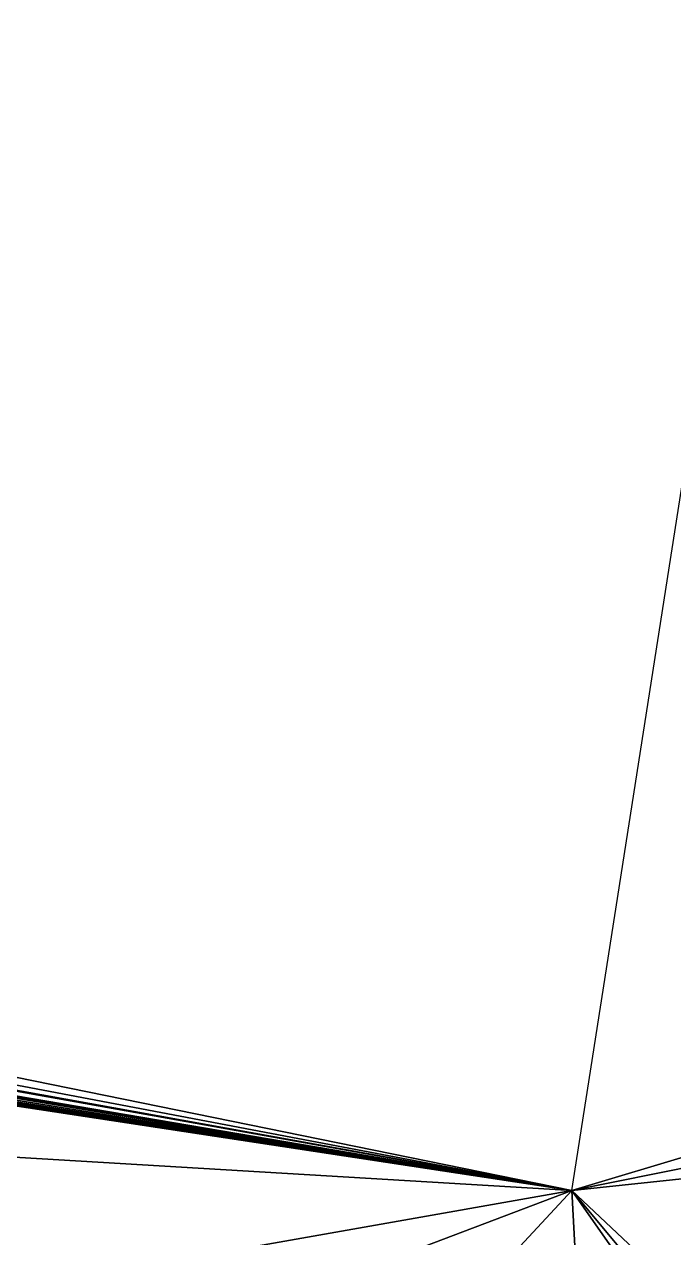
# Model space of a CAD drawing. Header units: metres. Extents: x 503497 to 504361, y 6966567 to 6966857.
# Drawn here: x 504127.80628 to 504127.80986, y 6966710.12554 to 6966710.13223 of the extents above; entities that cross this region are included whole.
import ezdxf

# ---------------------------------------------------------------- set-up
doc = ezdxf.new("R2010")
doc.units = ezdxf.units.M

msp = doc.modelspace()

# ---------------------------------------------------------------- linework, layer by layer
at = {"layer": 'SHADOW_APPROVED_20260111T072000'}
for points in [[(504127.8093, 6966710.1258), (504128.3574, 6966713.6393), (504055.1836, 6966728.5433), (504054.6355, 6966725.0298), (504127.8093, 6966710.1258)], [(504125.9354, 6966710.4181), (504127.8093, 6966710.1258), (504054.6355, 6966725.0298), (504052.7616, 6966725.3221), (504125.9354, 6966710.4181)]]:
    msp.add_lwpolyline(points, close=True, dxfattribs=at)
msp.add_lwpolyline([(504124.6436, 6966689.8311), (504125.6223, 6966696.1052), (504122.7613, 6966696.5515), (504123.3955, 6966700.6171), (504123.6735, 6966701.1907), (504124.1841, 6966701.6081), (504124.6865, 6966701.7525), (504126.4679, 6966701.5261), (504126.6349, 6966702.5968), (504125.8564, 6966702.7697), (504125.4218, 6966703.0603), (504125.0625, 6966703.6133), (504124.9683, 6966704.1079), (504125.9354, 6966710.4181), (504127.8093, 6966710.1258), (504128.3574, 6966713.6393), (504140.8554, 6966711.6898), (504140.8554, 6966711.6898), (504140.7719, 6966711.1544), (504144.1851, 6966710.622), (504144.5661, 6966713.0647), (504153.1826, 6966711.7206), (504152.9477, 6966710.2148), (504167.8718, 6966707.8869)], dxfattribs=at)
at = {"layer": 'SHADOW_APPROVED_20260114T072400'}
for points in [[(504127.8093, 6966710.1258), (504128.3574, 6966713.6393), (504056.349, 6966727.278), (504055.8009, 6966723.7645), (504127.8093, 6966710.1258)], [(504125.9354, 6966710.4181), (504127.8093, 6966710.1258), (504055.8009, 6966723.7645), (504053.927, 6966724.0568), (504125.9354, 6966710.4181)]]:
    msp.add_lwpolyline(points, close=True, dxfattribs=at)
msp.add_lwpolyline([(504124.6436, 6966689.8311), (504125.6223, 6966696.1052), (504122.7613, 6966696.5515), (504123.3955, 6966700.6171), (504123.6735, 6966701.1907), (504124.1841, 6966701.6081), (504124.6865, 6966701.7525), (504126.4679, 6966701.5261), (504126.6349, 6966702.5968), (504125.8564, 6966702.7697), (504125.4218, 6966703.0603), (504125.0625, 6966703.6133), (504124.9683, 6966704.1079), (504125.9354, 6966710.4181), (504127.8093, 6966710.1258), (504128.3574, 6966713.6393), (504140.8554, 6966711.6898), (504140.8554, 6966711.6898), (504140.7719, 6966711.1544), (504144.1851, 6966710.622), (504144.5661, 6966713.0647), (504153.1826, 6966711.7206), (504152.9477, 6966710.2148), (504167.8718, 6966707.8869)], dxfattribs=at)
at = {"layer": 'SHADOW_APPROVED_20260122T071500'}
for points in [[(504127.8093, 6966710.1258), (504128.3574, 6966713.6393), (504045.7909, 6966728.4074), (504045.2428, 6966724.8939), (504127.8093, 6966710.1258)], [(504125.9354, 6966710.4181), (504127.8093, 6966710.1258), (504045.2428, 6966724.8939), (504043.3689, 6966725.1862), (504125.9354, 6966710.4181)]]:
    msp.add_lwpolyline(points, close=True, dxfattribs=at)
msp.add_lwpolyline([(504124.6436, 6966689.8311), (504125.6223, 6966696.1052), (504122.7613, 6966696.5515), (504123.3955, 6966700.6171), (504123.6735, 6966701.1907), (504124.1841, 6966701.6081), (504124.6865, 6966701.7525), (504126.4679, 6966701.5261), (504126.6349, 6966702.5968), (504125.8564, 6966702.7697), (504125.4218, 6966703.0603), (504125.0625, 6966703.6133), (504124.9683, 6966704.1079), (504125.9354, 6966710.4181), (504127.8093, 6966710.1258), (504128.3574, 6966713.6393), (504140.8554, 6966711.6898), (504140.8554, 6966711.6898), (504140.7719, 6966711.1544), (504144.1851, 6966710.622), (504144.5661, 6966713.0647), (504153.1826, 6966711.7206), (504152.9477, 6966710.2148), (504167.8718, 6966707.8869)], dxfattribs=at)
at = {"layer": 'SHADOW_APPROVED_20260124T072500'}
for points in [[(504127.8093, 6966710.1258), (504128.3574, 6966713.6393), (504052.1143, 6966725.3543), (504051.5662, 6966721.8408), (504127.8093, 6966710.1258)], [(504125.9354, 6966710.4181), (504127.8093, 6966710.1258), (504051.5662, 6966721.8408), (504049.6923, 6966722.1331), (504125.9354, 6966710.4181)]]:
    msp.add_lwpolyline(points, close=True, dxfattribs=at)
msp.add_lwpolyline([(504124.6436, 6966689.8311), (504125.6223, 6966696.1052), (504122.7613, 6966696.5515), (504123.3955, 6966700.6171), (504123.6735, 6966701.1907), (504124.1841, 6966701.6081), (504124.6865, 6966701.7525), (504126.4679, 6966701.5261), (504126.6349, 6966702.5968), (504125.8564, 6966702.7697), (504125.4218, 6966703.0603), (504125.0625, 6966703.6133), (504124.9683, 6966704.1079), (504125.9354, 6966710.4181), (504127.8093, 6966710.1258), (504128.3574, 6966713.6393), (504140.8554, 6966711.6898), (504140.8554, 6966711.6898), (504140.7719, 6966711.1544), (504144.1851, 6966710.622), (504144.5661, 6966713.0647), (504153.1826, 6966711.7206), (504152.9477, 6966710.2148), (504167.8718, 6966707.8869)], dxfattribs=at)
at = {"layer": 'SHADOW_APPROVED_20260126T071100'}
for points in [[(504127.8093, 6966710.1258), (504128.3574, 6966713.6393), (504039.9323, 6966728.6851), (504039.3842, 6966725.1716), (504127.8093, 6966710.1258)], [(504125.9354, 6966710.4181), (504127.8093, 6966710.1258), (504039.3842, 6966725.1716), (504037.5103, 6966725.4639), (504125.9354, 6966710.4181)]]:
    msp.add_lwpolyline(points, close=True, dxfattribs=at)
msp.add_lwpolyline([(504124.6436, 6966689.8311), (504125.6223, 6966696.1052), (504122.7613, 6966696.5515), (504123.3955, 6966700.6171), (504123.6735, 6966701.1907), (504124.1841, 6966701.6081), (504124.6865, 6966701.7525), (504126.4679, 6966701.5261), (504126.6349, 6966702.5968), (504125.8564, 6966702.7697), (504125.4218, 6966703.0603), (504125.0625, 6966703.6133), (504124.9683, 6966704.1079), (504125.9354, 6966710.4181), (504127.8093, 6966710.1258), (504128.3574, 6966713.6393), (504140.8554, 6966711.6898), (504140.8554, 6966711.6898), (504140.7719, 6966711.1544), (504144.1851, 6966710.622), (504144.5661, 6966713.0647), (504153.1826, 6966711.7206), (504152.9477, 6966710.2148), (504167.8718, 6966707.8869)], dxfattribs=at)
at = {"layer": 'SHADOW_APPROVED_20260127T071900'}
for points in [[(504127.8093, 6966710.1258), (504128.3574, 6966713.6393), (504046.0145, 6966726.1319), (504045.4664, 6966722.6184), (504127.8093, 6966710.1258)], [(504125.9354, 6966710.4181), (504127.8093, 6966710.1258), (504045.4664, 6966722.6184), (504043.5925, 6966722.9107), (504125.9354, 6966710.4181)]]:
    msp.add_lwpolyline(points, close=True, dxfattribs=at)
msp.add_lwpolyline([(504124.6436, 6966689.8311), (504125.6223, 6966696.1052), (504122.7613, 6966696.5515), (504123.3955, 6966700.6171), (504123.6735, 6966701.1907), (504124.1841, 6966701.6081), (504124.6865, 6966701.7525), (504126.4679, 6966701.5261), (504126.6349, 6966702.5968), (504125.8564, 6966702.7697), (504125.4218, 6966703.0603), (504125.0625, 6966703.6133), (504124.9683, 6966704.1079), (504125.9354, 6966710.4181), (504127.8093, 6966710.1258), (504128.3574, 6966713.6393), (504140.8554, 6966711.6898), (504140.8554, 6966711.6898), (504140.7719, 6966711.1544), (504144.1851, 6966710.622), (504144.5661, 6966713.0647), (504153.1826, 6966711.7206), (504152.9477, 6966710.2148), (504167.8718, 6966707.8869)], dxfattribs=at)
at = {"layer": 'SHADOW_APPROVED_20260129T071100'}
for points in [[(504127.8093, 6966710.1258), (504128.3574, 6966713.6393), (504037.9117, 6966727.8581), (504037.3636, 6966724.3446), (504127.8093, 6966710.1258)], [(504125.9354, 6966710.4181), (504127.8093, 6966710.1258), (504037.3636, 6966724.3446), (504035.4897, 6966724.6369), (504125.9354, 6966710.4181)]]:
    msp.add_lwpolyline(points, close=True, dxfattribs=at)
msp.add_lwpolyline([(504124.6436, 6966689.8311), (504125.6223, 6966696.1052), (504122.7613, 6966696.5515), (504123.3955, 6966700.6171), (504123.6735, 6966701.1907), (504124.1841, 6966701.6081), (504124.6865, 6966701.7525), (504126.4679, 6966701.5261), (504126.6349, 6966702.5968), (504125.8564, 6966702.7697), (504125.4218, 6966703.0603), (504125.0625, 6966703.6133), (504124.9683, 6966704.1079), (504125.9354, 6966710.4181), (504127.8093, 6966710.1258), (504128.3574, 6966713.6393), (504140.8554, 6966711.6898), (504140.8554, 6966711.6898), (504140.7719, 6966711.1544), (504144.1851, 6966710.622), (504144.5661, 6966713.0647), (504153.1826, 6966711.7206), (504152.9477, 6966710.2148), (504167.8718, 6966707.8869)], dxfattribs=at)
at = {"layer": 'SHADOW_APPROVED_20260130T071100'}
for points in [[(504127.8093, 6966710.1258), (504128.3574, 6966713.6393), (504037.2255, 6966727.5535), (504036.6774, 6966724.04), (504127.8093, 6966710.1258)], [(504125.9354, 6966710.4181), (504127.8093, 6966710.1258), (504036.6774, 6966724.04), (504034.8035, 6966724.3323), (504125.9354, 6966710.4181)]]:
    msp.add_lwpolyline(points, close=True, dxfattribs=at)
msp.add_lwpolyline([(504124.6436, 6966689.8311), (504125.6223, 6966696.1052), (504122.7613, 6966696.5515), (504123.3955, 6966700.6171), (504123.6735, 6966701.1907), (504124.1841, 6966701.6081), (504124.6865, 6966701.7525), (504126.4679, 6966701.5261), (504126.6349, 6966702.5968), (504125.8564, 6966702.7697), (504125.4218, 6966703.0603), (504125.0625, 6966703.6133), (504124.9683, 6966704.1079), (504125.9354, 6966710.4181), (504127.8093, 6966710.1258), (504128.3574, 6966713.6393), (504140.8554, 6966711.6898), (504140.8554, 6966711.6898), (504140.7719, 6966711.1544), (504144.1851, 6966710.622), (504144.5661, 6966713.0647), (504153.1826, 6966711.7206), (504152.9477, 6966710.2148), (504167.8718, 6966707.8869)], dxfattribs=at)
at = {"layer": 'SHADOW_APPROVED_20260203T070000'}
for points in [[(504127.8093, 6966710.1258), (504128.3574, 6966713.6393), (504022.3332, 6966729.9407), (504021.7851, 6966726.4272), (504127.8093, 6966710.1258)], [(504125.9354, 6966710.4181), (504127.8093, 6966710.1258), (504021.7851, 6966726.4272), (504019.9112, 6966726.7195), (504125.9354, 6966710.4181)]]:
    msp.add_lwpolyline(points, close=True, dxfattribs=at)
msp.add_lwpolyline([(504124.6436, 6966689.8311), (504125.6223, 6966696.1052), (504122.7613, 6966696.5515), (504123.3955, 6966700.6171), (504123.6735, 6966701.1907), (504124.1841, 6966701.6081), (504124.6865, 6966701.7525), (504126.4679, 6966701.5261), (504126.6349, 6966702.5968), (504125.8564, 6966702.7697), (504125.4218, 6966703.0603), (504125.0625, 6966703.6133), (504124.9683, 6966704.1079), (504125.9354, 6966710.4181), (504127.8093, 6966710.1258), (504128.3574, 6966713.6393), (504140.8554, 6966711.6898), (504140.8554, 6966711.6898), (504140.7719, 6966711.1544), (504144.1851, 6966710.622), (504144.5661, 6966713.0647), (504153.1826, 6966711.7206), (504152.9477, 6966710.2148), (504167.8718, 6966707.8869)], dxfattribs=at)
at = {"layer": 'SHADOW_APPROVED_20260314T074000'}
for points in [[(504127.8093, 6966710.1258), (504128.3574, 6966713.6393), (504040.6029, 6966698.1829), (504040.0548, 6966694.6694), (504127.8093, 6966710.1258)], [(504125.9354, 6966710.4181), (504127.8093, 6966710.1258), (504040.0548, 6966694.6694), (504038.1809, 6966694.9617), (504125.9354, 6966710.4181)]]:
    msp.add_lwpolyline(points, close=True, dxfattribs=at)
msp.add_lwpolyline([(504124.6436, 6966689.8311), (504125.6223, 6966696.1052), (504122.7613, 6966696.5515), (504123.3955, 6966700.6171), (504123.6735, 6966701.1907), (504124.1841, 6966701.6081), (504124.6865, 6966701.7525), (504126.4679, 6966701.5261), (504126.6349, 6966702.5968), (504125.8564, 6966702.7697), (504125.4218, 6966703.0603), (504125.0625, 6966703.6133), (504124.9683, 6966704.1079), (504125.9354, 6966710.4181), (504127.8093, 6966710.1258), (504128.3574, 6966713.6393), (504140.8554, 6966711.6898), (504140.8554, 6966711.6898), (504140.7719, 6966711.1544), (504144.1851, 6966710.622), (504144.5661, 6966713.0647), (504153.1826, 6966711.7206), (504152.9477, 6966710.2148), (504167.8718, 6966707.8869)], dxfattribs=at)
at = {"layer": 'SHADOW_APPROVED_20260426T070000'}
for points in [[(504127.8093, 6966710.1258), (504128.3574, 6966713.6393), (503911.2298, 6966631.5775), (503910.6817, 6966628.064), (504127.8093, 6966710.1258)], [(504125.9354, 6966710.4181), (504127.8093, 6966710.1258), (503910.6817, 6966628.064), (503908.8078, 6966628.3563), (504125.9354, 6966710.4181)]]:
    msp.add_lwpolyline(points, close=True, dxfattribs=at)
msp.add_lwpolyline([(504124.6436, 6966689.8311), (504125.6223, 6966696.1052), (504122.7613, 6966696.5515), (504123.3955, 6966700.6171), (504123.6735, 6966701.1907), (504124.1841, 6966701.6081), (504124.6865, 6966701.7525), (504126.4679, 6966701.5261), (504126.6349, 6966702.5968), (504125.8564, 6966702.7697), (504125.4218, 6966703.0603), (504125.0625, 6966703.6133), (504124.9683, 6966704.1079), (504125.9354, 6966710.4181), (504127.8093, 6966710.1258), (504128.3574, 6966713.6393), (504140.8554, 6966711.6898), (504140.8554, 6966711.6898), (504140.7719, 6966711.1544), (504144.1851, 6966710.622), (504144.5661, 6966713.0647), (504153.1826, 6966711.7206), (504152.9477, 6966710.2148), (504167.8718, 6966707.8869)], dxfattribs=at)
at = {"layer": 'SHADOW_APPROVED_20260621T090000'}
for points in [[(504127.8093, 6966710.1258), (504128.3574, 6966713.6393), (504069.8411, 6966650.7077), (504069.293, 6966647.1942), (504127.8093, 6966710.1258)], [(504125.9354, 6966710.4181), (504127.8093, 6966710.1258), (504069.293, 6966647.1942), (504067.4191, 6966647.4865), (504125.9354, 6966710.4181)]]:
    msp.add_lwpolyline(points, close=True, dxfattribs=at)
msp.add_lwpolyline([(504124.6436, 6966689.8311), (504125.6223, 6966696.1052), (504122.7613, 6966696.5515), (504123.3955, 6966700.6171), (504123.6735, 6966701.1907), (504124.1841, 6966701.6081), (504124.6865, 6966701.7525), (504126.4679, 6966701.5261), (504126.6349, 6966702.5968), (504125.8564, 6966702.7697), (504125.4218, 6966703.0603), (504125.0625, 6966703.6133), (504124.9683, 6966704.1079), (504125.9354, 6966710.4181), (504127.8093, 6966710.1258), (504128.3574, 6966713.6393), (504140.8554, 6966711.6898), (504140.8554, 6966711.6898), (504140.7719, 6966711.1544), (504144.1851, 6966710.622), (504144.5661, 6966713.0647), (504153.1826, 6966711.7206), (504152.9477, 6966710.2148), (504167.8718, 6966707.8869)], dxfattribs=at)
at = {"layer": 'SHADOW_APPROVED_20260621T120000'}
msp.add_lwpolyline([(504124.6436, 6966689.8311), (504125.6223, 6966696.1052), (504122.7613, 6966696.5515), (504123.3955, 6966700.6171), (504123.6735, 6966701.1907), (504124.1841, 6966701.6081), (504124.6865, 6966701.7525), (504126.4679, 6966701.5261), (504126.6349, 6966702.5968), (504125.8564, 6966702.7697), (504125.4218, 6966703.0603), (504125.0625, 6966703.6133), (504124.9683, 6966704.1079), (504125.9354, 6966710.4181), (504127.8093, 6966710.1258), (504128.3574, 6966713.6393), (504140.8554, 6966711.6898), (504140.8554, 6966711.6898), (504140.7719, 6966711.1544), (504144.1851, 6966710.622), (504144.5661, 6966713.0647), (504153.1826, 6966711.7206), (504152.9477, 6966710.2148), (504167.8718, 6966707.8869)], dxfattribs=at)
for points in [[(504127.8093, 6966710.1258), (504128.3574, 6966713.6393), (504130.9784, 6966664.9665), (504130.4303, 6966661.453), (504127.8093, 6966710.1258)], [(504125.9354, 6966710.4181), (504127.8093, 6966710.1258), (504130.4303, 6966661.453), (504128.5564, 6966661.7453), (504125.9354, 6966710.4181)]]:
    msp.add_lwpolyline(points, close=True, dxfattribs=at)
at = {"layer": 'SHADOW_APPROVED_20260621T140000'}
msp.add_lwpolyline([(504124.6436, 6966689.8311), (504125.6223, 6966696.1052), (504122.7613, 6966696.5515), (504123.3955, 6966700.6171), (504123.6735, 6966701.1907), (504124.1841, 6966701.6081), (504124.6865, 6966701.7525), (504126.4679, 6966701.5261), (504126.6349, 6966702.5968), (504125.8564, 6966702.7697), (504125.4218, 6966703.0603), (504125.0625, 6966703.6133), (504124.9683, 6966704.1079), (504125.9354, 6966710.4181), (504127.8093, 6966710.1258), (504128.3574, 6966713.6393), (504140.8554, 6966711.6898), (504140.8554, 6966711.6898), (504140.7719, 6966711.1544), (504144.1851, 6966710.622), (504144.5661, 6966713.0647), (504153.1826, 6966711.7206), (504152.9477, 6966710.2148), (504167.8718, 6966707.8869)], dxfattribs=at)
for points in [[(504127.8093, 6966710.1258), (504128.3574, 6966713.6393), (504167.2671, 6966657.8333), (504166.719, 6966654.3198), (504127.8093, 6966710.1258)], [(504125.9354, 6966710.4181), (504127.8093, 6966710.1258), (504166.719, 6966654.3198), (504164.8451, 6966654.6121), (504125.9354, 6966710.4181)]]:
    msp.add_lwpolyline(points, close=True, dxfattribs=at)
at = {"layer": 'SHADOW_APPROVED_20260621T150000'}
msp.add_lwpolyline([(504124.6436, 6966689.8311), (504125.6223, 6966696.1052), (504122.7613, 6966696.5515), (504123.3955, 6966700.6171), (504123.6735, 6966701.1907), (504124.1841, 6966701.6081), (504124.6865, 6966701.7525), (504126.4679, 6966701.5261), (504126.6349, 6966702.5968), (504125.8564, 6966702.7697), (504125.4218, 6966703.0603), (504125.0625, 6966703.6133), (504124.9683, 6966704.1079), (504125.9354, 6966710.4181), (504127.8093, 6966710.1258), (504128.3574, 6966713.6393), (504140.8554, 6966711.6898), (504140.8554, 6966711.6898), (504140.7719, 6966711.1544), (504144.1851, 6966710.622), (504144.5661, 6966713.0647), (504153.1826, 6966711.7206), (504152.9477, 6966710.2148), (504167.8718, 6966707.8869)], dxfattribs=at)
for points in [[(504127.8093, 6966710.1258), (504128.3574, 6966713.6393), (504201.6375, 6966644.6365), (504201.0894, 6966641.123), (504127.8093, 6966710.1258)], [(504125.9354, 6966710.4181), (504127.8093, 6966710.1258), (504201.0894, 6966641.123), (504199.2155, 6966641.4153), (504125.9354, 6966710.4181)]]:
    msp.add_lwpolyline(points, close=True, dxfattribs=at)
at = {"layer": 'SHADOW_APPROVED_20261019T053000'}
for points in [[(504127.8093, 6966710.1258), (504128.3574, 6966713.6393), (503551.6017, 6966805.7721), (503551.0536, 6966802.2586), (504127.8093, 6966710.1258)], [(504125.9354, 6966710.4181), (504127.8093, 6966710.1258), (503551.0536, 6966802.2586), (503549.1797, 6966802.5509), (504125.9354, 6966710.4181)]]:
    msp.add_lwpolyline(points, close=True, dxfattribs=at)
msp.add_lwpolyline([(504124.6436, 6966689.8311), (504125.6223, 6966696.1052), (504122.7613, 6966696.5515), (504123.3955, 6966700.6171), (504123.6735, 6966701.1907), (504124.1841, 6966701.6081), (504124.6865, 6966701.7525), (504126.4679, 6966701.5261), (504126.6349, 6966702.5968), (504125.8564, 6966702.7697), (504125.4218, 6966703.0603), (504125.0625, 6966703.6133), (504124.9683, 6966704.1079), (504125.9354, 6966710.4181), (504127.8093, 6966710.1258), (504128.3574, 6966713.6393), (504140.8554, 6966711.6898), (504140.8554, 6966711.6898), (504140.7719, 6966711.1544), (504144.1851, 6966710.622), (504144.5661, 6966713.0647), (504153.1826, 6966711.7206), (504152.9477, 6966710.2148), (504167.8718, 6966707.8869)], dxfattribs=at)
at = {"layer": 'SHADOW_APPROVED_20261112T063500'}
for points in [[(504127.8093, 6966710.1258), (504128.3574, 6966713.6393), (504030.0791, 6966729.5935), (504029.531, 6966726.08), (504127.8093, 6966710.1258)], [(504125.9354, 6966710.4181), (504127.8093, 6966710.1258), (504029.531, 6966726.08), (504027.6571, 6966726.3723), (504125.9354, 6966710.4181)]]:
    msp.add_lwpolyline(points, close=True, dxfattribs=at)
msp.add_lwpolyline([(504124.6436, 6966689.8311), (504125.6223, 6966696.1052), (504122.7613, 6966696.5515), (504123.3955, 6966700.6171), (504123.6735, 6966701.1907), (504124.1841, 6966701.6081), (504124.6865, 6966701.7525), (504126.4679, 6966701.5261), (504126.6349, 6966702.5968), (504125.8564, 6966702.7697), (504125.4218, 6966703.0603), (504125.0625, 6966703.6133), (504124.9683, 6966704.1079), (504125.9354, 6966710.4181), (504127.8093, 6966710.1258), (504128.3574, 6966713.6393), (504140.8554, 6966711.6898), (504140.8554, 6966711.6898), (504140.7719, 6966711.1544), (504144.1851, 6966710.622), (504144.5661, 6966713.0647), (504153.1826, 6966711.7206), (504152.9477, 6966710.2148), (504167.8718, 6966707.8869)], dxfattribs=at)
at = {"layer": 'SHADOW_APPROVED_20261113T063500'}
for points in [[(504127.8093, 6966710.1258), (504128.3574, 6966713.6393), (504030.5473, 6966730.009), (504029.9992, 6966726.4955), (504127.8093, 6966710.1258)], [(504125.9354, 6966710.4181), (504127.8093, 6966710.1258), (504029.9992, 6966726.4955), (504028.1253, 6966726.7878), (504125.9354, 6966710.4181)]]:
    msp.add_lwpolyline(points, close=True, dxfattribs=at)
msp.add_lwpolyline([(504124.6436, 6966689.8311), (504125.6223, 6966696.1052), (504122.7613, 6966696.5515), (504123.3955, 6966700.6171), (504123.6735, 6966701.1907), (504124.1841, 6966701.6081), (504124.6865, 6966701.7525), (504126.4679, 6966701.5261), (504126.6349, 6966702.5968), (504125.8564, 6966702.7697), (504125.4218, 6966703.0603), (504125.0625, 6966703.6133), (504124.9683, 6966704.1079), (504125.9354, 6966710.4181), (504127.8093, 6966710.1258), (504128.3574, 6966713.6393), (504140.8554, 6966711.6898), (504140.8554, 6966711.6898), (504140.7719, 6966711.1544), (504144.1851, 6966710.622), (504144.5661, 6966713.0647), (504153.1826, 6966711.7206), (504152.9477, 6966710.2148), (504167.8718, 6966707.8869)], dxfattribs=at)
at = {"layer": 'SHADOW_APPROVED_20261122T065200'}
for points in [[(504127.8093, 6966710.1258), (504128.3574, 6966713.6393), (504048.1933, 6966728.0901), (504047.6452, 6966724.5766), (504127.8093, 6966710.1258)], [(504125.9354, 6966710.4181), (504127.8093, 6966710.1258), (504047.6452, 6966724.5766), (504045.7713, 6966724.8689), (504125.9354, 6966710.4181)]]:
    msp.add_lwpolyline(points, close=True, dxfattribs=at)
msp.add_lwpolyline([(504124.6436, 6966689.8311), (504125.6223, 6966696.1052), (504122.7613, 6966696.5515), (504123.3955, 6966700.6171), (504123.6735, 6966701.1907), (504124.1841, 6966701.6081), (504124.6865, 6966701.7525), (504126.4679, 6966701.5261), (504126.6349, 6966702.5968), (504125.8564, 6966702.7697), (504125.4218, 6966703.0603), (504125.0625, 6966703.6133), (504124.9683, 6966704.1079), (504125.9354, 6966710.4181), (504127.8093, 6966710.1258), (504128.3574, 6966713.6393), (504140.8554, 6966711.6898), (504140.8554, 6966711.6898), (504140.7719, 6966711.1544), (504144.1851, 6966710.622), (504144.5661, 6966713.0647), (504153.1826, 6966711.7206), (504152.9477, 6966710.2148), (504167.8718, 6966707.8869)], dxfattribs=at)
at = {"layer": 'SHADOW_APPROVED_20261123T070300'}
for points in [[(504127.8093, 6966710.1258), (504128.3574, 6966713.6393), (504055.9605, 6966725.6458), (504055.4124, 6966722.1323), (504127.8093, 6966710.1258)], [(504125.9354, 6966710.4181), (504127.8093, 6966710.1258), (504055.4124, 6966722.1323), (504053.5385, 6966722.4246), (504125.9354, 6966710.4181)]]:
    msp.add_lwpolyline(points, close=True, dxfattribs=at)
msp.add_lwpolyline([(504124.6436, 6966689.8311), (504125.6223, 6966696.1052), (504122.7613, 6966696.5515), (504123.3955, 6966700.6171), (504123.6735, 6966701.1907), (504124.1841, 6966701.6081), (504124.6865, 6966701.7525), (504126.4679, 6966701.5261), (504126.6349, 6966702.5968), (504125.8564, 6966702.7697), (504125.4218, 6966703.0603), (504125.0625, 6966703.6133), (504124.9683, 6966704.1079), (504125.9354, 6966710.4181), (504127.8093, 6966710.1258), (504128.3574, 6966713.6393), (504140.8554, 6966711.6898), (504140.8554, 6966711.6898), (504140.7719, 6966711.1544), (504144.1851, 6966710.622), (504144.5661, 6966713.0647), (504153.1826, 6966711.7206), (504152.9477, 6966710.2148), (504167.8718, 6966707.8869)], dxfattribs=at)
at = {"layer": 'SHADOW_APPROVED_20261221T090000'}
for points in [[(504127.8093, 6966710.1258), (504128.3574, 6966713.6393), (504098.1027, 6966715.4387), (504097.5546, 6966711.9252), (504127.8093, 6966710.1258)], [(504125.9354, 6966710.4181), (504127.8093, 6966710.1258), (504097.5546, 6966711.9252), (504095.6807, 6966712.2175), (504125.9354, 6966710.4181)]]:
    msp.add_lwpolyline(points, close=True, dxfattribs=at)
msp.add_lwpolyline([(504124.6436, 6966689.8311), (504125.6223, 6966696.1052), (504122.7613, 6966696.5515), (504123.3955, 6966700.6171), (504123.6735, 6966701.1907), (504124.1841, 6966701.6081), (504124.6865, 6966701.7525), (504126.4679, 6966701.5261), (504126.6349, 6966702.5968), (504125.8564, 6966702.7697), (504125.4218, 6966703.0603), (504125.0625, 6966703.6133), (504124.9683, 6966704.1079), (504125.9354, 6966710.4181), (504127.8093, 6966710.1258), (504128.3574, 6966713.6393), (504140.8554, 6966711.6898), (504140.8554, 6966711.6898), (504140.7719, 6966711.1544), (504144.1851, 6966710.622), (504144.5661, 6966713.0647), (504153.1826, 6966711.7206), (504152.9477, 6966710.2148), (504167.8718, 6966707.8869)], dxfattribs=at)
at = {"layer": 'SHADOW_APPROVED_20261221T120000'}
msp.add_lwpolyline([(504124.6436, 6966689.8311), (504125.6223, 6966696.1052), (504122.7613, 6966696.5515), (504123.3955, 6966700.6171), (504123.6735, 6966701.1907), (504124.1841, 6966701.6081), (504124.6865, 6966701.7525), (504126.4679, 6966701.5261), (504126.6349, 6966702.5968), (504125.8564, 6966702.7697), (504125.4218, 6966703.0603), (504125.0625, 6966703.6133), (504124.9683, 6966704.1079), (504125.9354, 6966710.4181), (504127.8093, 6966710.1258), (504128.3574, 6966713.6393), (504140.8554, 6966711.6898), (504140.8554, 6966711.6898), (504140.7719, 6966711.1544), (504144.1851, 6966710.622), (504144.5661, 6966713.0647), (504153.1826, 6966711.7206), (504152.9477, 6966710.2148), (504167.8718, 6966707.8869)], dxfattribs=at)
for points in [[(504127.8093, 6966710.1258), (504128.3574, 6966713.6393), (504130.6299, 6966710.9085), (504130.0818, 6966707.395), (504127.8093, 6966710.1258)], [(504125.9354, 6966710.4181), (504127.8093, 6966710.1258), (504130.0818, 6966707.395), (504128.2079, 6966707.6873), (504125.9354, 6966710.4181)]]:
    msp.add_lwpolyline(points, close=True, dxfattribs=at)
at = {"layer": 'SHADOW_APPROVED_20261221T150000'}
for points in [[(504127.8093, 6966710.1258), (504128.3574, 6966713.6393), (504166.0513, 6966717.6596), (504165.5032, 6966714.1461), (504127.8093, 6966710.1258)], [(504125.9354, 6966710.4181), (504127.8093, 6966710.1258), (504165.5032, 6966714.1461), (504163.6293, 6966714.4384), (504125.9354, 6966710.4181)]]:
    msp.add_lwpolyline(points, close=True, dxfattribs=at)
msp.add_lwpolyline([(504124.6436, 6966689.8311), (504125.6223, 6966696.1052), (504122.7613, 6966696.5515), (504123.3955, 6966700.6171), (504123.6735, 6966701.1907), (504124.1841, 6966701.6081), (504124.6865, 6966701.7525), (504126.4679, 6966701.5261), (504126.6349, 6966702.5968), (504125.8564, 6966702.7697), (504125.4218, 6966703.0603), (504125.0625, 6966703.6133), (504124.9683, 6966704.1079), (504125.9354, 6966710.4181), (504127.8093, 6966710.1258), (504128.3574, 6966713.6393), (504140.8554, 6966711.6898), (504140.8554, 6966711.6898), (504140.7719, 6966711.1544), (504144.1851, 6966710.622), (504144.5661, 6966713.0647), (504153.1826, 6966711.7206), (504152.9477, 6966710.2148), (504167.8718, 6966707.8869)], dxfattribs=at)
at = {"layer": 'SHADOW_APPROVED_20261221T160000'}
for points in [[(504127.8093, 6966710.1258), (504128.3574, 6966713.6393), (504187.9192, 6966725.5911), (504187.3711, 6966722.0776), (504127.8093, 6966710.1258)], [(504125.9354, 6966710.4181), (504127.8093, 6966710.1258), (504187.3711, 6966722.0776), (504185.4972, 6966722.3699), (504125.9354, 6966710.4181)]]:
    msp.add_lwpolyline(points, close=True, dxfattribs=at)
msp.add_lwpolyline([(504124.6436, 6966689.8311), (504125.6223, 6966696.1052), (504122.7613, 6966696.5515), (504123.3955, 6966700.6171), (504123.6735, 6966701.1907), (504124.1841, 6966701.6081), (504124.6865, 6966701.7525), (504126.4679, 6966701.5261), (504126.6349, 6966702.5968), (504125.8564, 6966702.7697), (504125.4218, 6966703.0603), (504125.0625, 6966703.6133), (504124.9683, 6966704.1079), (504125.9354, 6966710.4181), (504127.8093, 6966710.1258), (504128.3574, 6966713.6393), (504140.8554, 6966711.6898), (504140.8554, 6966711.6898), (504140.7719, 6966711.1544), (504144.1851, 6966710.622), (504144.5661, 6966713.0647), (504153.1826, 6966711.7206), (504152.9477, 6966710.2148), (504167.8718, 6966707.8869)], dxfattribs=at)
at = {"layer": 'SHADOW_APPROVED_20261221T170000'}
for points in [[(504127.8093, 6966710.1258), (504128.3574, 6966713.6393), (504231.5573, 6966744.5269), (504231.0092, 6966741.0134), (504127.8093, 6966710.1258)], [(504125.9354, 6966710.4181), (504127.8093, 6966710.1258), (504231.0092, 6966741.0134), (504229.1353, 6966741.3057), (504125.9354, 6966710.4181)]]:
    msp.add_lwpolyline(points, close=True, dxfattribs=at)
msp.add_lwpolyline([(504124.6436, 6966689.8311), (504125.6223, 6966696.1052), (504122.7613, 6966696.5515), (504123.3955, 6966700.6171), (504123.6735, 6966701.1907), (504124.1841, 6966701.6081), (504124.6865, 6966701.7525), (504126.4679, 6966701.5261), (504126.6349, 6966702.5968), (504125.8564, 6966702.7697), (504125.4218, 6966703.0603), (504125.0625, 6966703.6133), (504124.9683, 6966704.1079), (504125.9354, 6966710.4181), (504127.8093, 6966710.1258), (504128.3574, 6966713.6393), (504140.8554, 6966711.6898), (504140.8554, 6966711.6898), (504140.7719, 6966711.1544), (504144.1851, 6966710.622), (504144.5661, 6966713.0647), (504153.1826, 6966711.7206), (504152.9477, 6966710.2148), (504167.8718, 6966707.8869)], dxfattribs=at)
at = {"layer": 'SHADOW_COMPARATOR_RL48_20260111T072000'}
for points in [[(504127.8093, 6966710.1258), (504128.3574, 6966713.6393), (504082.7301, 6966722.9327), (504082.182, 6966719.4192), (504127.8093, 6966710.1258)], [(504125.9354, 6966710.4181), (504127.8093, 6966710.1258), (504082.182, 6966719.4192), (504080.3081, 6966719.7115), (504125.9354, 6966710.4181)]]:
    msp.add_lwpolyline(points, close=True, dxfattribs=at)
msp.add_lwpolyline([(504124.6436, 6966689.8311), (504125.6223, 6966696.1052), (504122.7613, 6966696.5515), (504123.3955, 6966700.6171), (504123.6735, 6966701.1907), (504124.1841, 6966701.6081), (504124.6865, 6966701.7525), (504126.4679, 6966701.5261), (504126.6349, 6966702.5968), (504125.8564, 6966702.7697), (504125.4218, 6966703.0603), (504125.0625, 6966703.6133), (504124.9683, 6966704.1079), (504125.9354, 6966710.4181), (504127.8093, 6966710.1258), (504128.3574, 6966713.6393), (504140.8554, 6966711.6898), (504140.8554, 6966711.6898), (504140.7719, 6966711.1544), (504144.1851, 6966710.622), (504144.5661, 6966713.0647), (504153.1826, 6966711.7206), (504152.9477, 6966710.2148), (504167.8718, 6966707.8869)], dxfattribs=at)
at = {"layer": 'SHADOW_COMPARATOR_RL48_20260114T072400'}
for points in [[(504127.8093, 6966710.1258), (504128.3574, 6966713.6393), (504083.4568, 6966722.1437), (504082.9087, 6966718.6302), (504127.8093, 6966710.1258)], [(504125.9354, 6966710.4181), (504127.8093, 6966710.1258), (504082.9087, 6966718.6302), (504081.0348, 6966718.9225), (504125.9354, 6966710.4181)]]:
    msp.add_lwpolyline(points, close=True, dxfattribs=at)
msp.add_lwpolyline([(504124.6436, 6966689.8311), (504125.6223, 6966696.1052), (504122.7613, 6966696.5515), (504123.3955, 6966700.6171), (504123.6735, 6966701.1907), (504124.1841, 6966701.6081), (504124.6865, 6966701.7525), (504126.4679, 6966701.5261), (504126.6349, 6966702.5968), (504125.8564, 6966702.7697), (504125.4218, 6966703.0603), (504125.0625, 6966703.6133), (504124.9683, 6966704.1079), (504125.9354, 6966710.4181), (504127.8093, 6966710.1258), (504128.3574, 6966713.6393), (504140.8554, 6966711.6898), (504140.8554, 6966711.6898), (504140.7719, 6966711.1544), (504144.1851, 6966710.622), (504144.5661, 6966713.0647), (504153.1826, 6966711.7206), (504152.9477, 6966710.2148), (504167.8718, 6966707.8869)], dxfattribs=at)
at = {"layer": 'SHADOW_COMPARATOR_RL48_20260122T071500'}
for points in [[(504127.8093, 6966710.1258), (504128.3574, 6966713.6393), (504076.8733, 6966722.8479), (504076.3252, 6966719.3344), (504127.8093, 6966710.1258)], [(504125.9354, 6966710.4181), (504127.8093, 6966710.1258), (504076.3252, 6966719.3344), (504074.4513, 6966719.6267), (504125.9354, 6966710.4181)]]:
    msp.add_lwpolyline(points, close=True, dxfattribs=at)
msp.add_lwpolyline([(504124.6436, 6966689.8311), (504125.6223, 6966696.1052), (504122.7613, 6966696.5515), (504123.3955, 6966700.6171), (504123.6735, 6966701.1907), (504124.1841, 6966701.6081), (504124.6865, 6966701.7525), (504126.4679, 6966701.5261), (504126.6349, 6966702.5968), (504125.8564, 6966702.7697), (504125.4218, 6966703.0603), (504125.0625, 6966703.6133), (504124.9683, 6966704.1079), (504125.9354, 6966710.4181), (504127.8093, 6966710.1258), (504128.3574, 6966713.6393), (504140.8554, 6966711.6898), (504140.8554, 6966711.6898), (504140.7719, 6966711.1544), (504144.1851, 6966710.622), (504144.5661, 6966713.0647), (504153.1826, 6966711.7206), (504152.9477, 6966710.2148), (504167.8718, 6966707.8869)], dxfattribs=at)
at = {"layer": 'SHADOW_COMPARATOR_RL48_20260124T072500'}
for points in [[(504127.8093, 6966710.1258), (504128.3574, 6966713.6393), (504080.8162, 6966720.9442), (504080.2681, 6966717.4307), (504127.8093, 6966710.1258)], [(504125.9354, 6966710.4181), (504127.8093, 6966710.1258), (504080.2681, 6966717.4307), (504078.3942, 6966717.723), (504125.9354, 6966710.4181)]]:
    msp.add_lwpolyline(points, close=True, dxfattribs=at)
msp.add_lwpolyline([(504124.6436, 6966689.8311), (504125.6223, 6966696.1052), (504122.7613, 6966696.5515), (504123.3955, 6966700.6171), (504123.6735, 6966701.1907), (504124.1841, 6966701.6081), (504124.6865, 6966701.7525), (504126.4679, 6966701.5261), (504126.6349, 6966702.5968), (504125.8564, 6966702.7697), (504125.4218, 6966703.0603), (504125.0625, 6966703.6133), (504124.9683, 6966704.1079), (504125.9354, 6966710.4181), (504127.8093, 6966710.1258), (504128.3574, 6966713.6393), (504140.8554, 6966711.6898), (504140.8554, 6966711.6898), (504140.7719, 6966711.1544), (504144.1851, 6966710.622), (504144.5661, 6966713.0647), (504153.1826, 6966711.7206), (504152.9477, 6966710.2148), (504167.8718, 6966707.8869)], dxfattribs=at)
at = {"layer": 'SHADOW_COMPARATOR_RL48_20260126T071100'}
for points in [[(504127.8093, 6966710.1258), (504128.3574, 6966713.6393), (504073.2202, 6966723.0211), (504072.6721, 6966719.5076), (504127.8093, 6966710.1258)], [(504125.9354, 6966710.4181), (504127.8093, 6966710.1258), (504072.6721, 6966719.5076), (504070.7982, 6966719.7999), (504125.9354, 6966710.4181)]]:
    msp.add_lwpolyline(points, close=True, dxfattribs=at)
msp.add_lwpolyline([(504124.6436, 6966689.8311), (504125.6223, 6966696.1052), (504122.7613, 6966696.5515), (504123.3955, 6966700.6171), (504123.6735, 6966701.1907), (504124.1841, 6966701.6081), (504124.6865, 6966701.7525), (504126.4679, 6966701.5261), (504126.6349, 6966702.5968), (504125.8564, 6966702.7697), (504125.4218, 6966703.0603), (504125.0625, 6966703.6133), (504124.9683, 6966704.1079), (504125.9354, 6966710.4181), (504127.8093, 6966710.1258), (504128.3574, 6966713.6393), (504140.8554, 6966711.6898), (504140.8554, 6966711.6898), (504140.7719, 6966711.1544), (504144.1851, 6966710.622), (504144.5661, 6966713.0647), (504153.1826, 6966711.7206), (504152.9477, 6966710.2148), (504167.8718, 6966707.8869)], dxfattribs=at)
at = {"layer": 'SHADOW_COMPARATOR_RL48_20260127T071900'}
for points in [[(504127.8093, 6966710.1258), (504128.3574, 6966713.6393), (504077.0127, 6966721.429), (504076.4646, 6966717.9155), (504127.8093, 6966710.1258)], [(504125.9354, 6966710.4181), (504127.8093, 6966710.1258), (504076.4646, 6966717.9155), (504074.5907, 6966718.2078), (504125.9354, 6966710.4181)]]:
    msp.add_lwpolyline(points, close=True, dxfattribs=at)
msp.add_lwpolyline([(504124.6436, 6966689.8311), (504125.6223, 6966696.1052), (504122.7613, 6966696.5515), (504123.3955, 6966700.6171), (504123.6735, 6966701.1907), (504124.1841, 6966701.6081), (504124.6865, 6966701.7525), (504126.4679, 6966701.5261), (504126.6349, 6966702.5968), (504125.8564, 6966702.7697), (504125.4218, 6966703.0603), (504125.0625, 6966703.6133), (504124.9683, 6966704.1079), (504125.9354, 6966710.4181), (504127.8093, 6966710.1258), (504128.3574, 6966713.6393), (504140.8554, 6966711.6898), (504140.8554, 6966711.6898), (504140.7719, 6966711.1544), (504144.1851, 6966710.622), (504144.5661, 6966713.0647), (504153.1826, 6966711.7206), (504152.9477, 6966710.2148), (504167.8718, 6966707.8869)], dxfattribs=at)
at = {"layer": 'SHADOW_COMPARATOR_RL48_20260129T071100'}
for points in [[(504127.8093, 6966710.1258), (504128.3574, 6966713.6393), (504071.9602, 6966722.5054), (504071.4121, 6966718.9919), (504127.8093, 6966710.1258)], [(504125.9354, 6966710.4181), (504127.8093, 6966710.1258), (504071.4121, 6966718.9919), (504069.5382, 6966719.2842), (504125.9354, 6966710.4181)]]:
    msp.add_lwpolyline(points, close=True, dxfattribs=at)
msp.add_lwpolyline([(504124.6436, 6966689.8311), (504125.6223, 6966696.1052), (504122.7613, 6966696.5515), (504123.3955, 6966700.6171), (504123.6735, 6966701.1907), (504124.1841, 6966701.6081), (504124.6865, 6966701.7525), (504126.4679, 6966701.5261), (504126.6349, 6966702.5968), (504125.8564, 6966702.7697), (504125.4218, 6966703.0603), (504125.0625, 6966703.6133), (504124.9683, 6966704.1079), (504125.9354, 6966710.4181), (504127.8093, 6966710.1258), (504128.3574, 6966713.6393), (504140.8554, 6966711.6898), (504140.8554, 6966711.6898), (504140.7719, 6966711.1544), (504144.1851, 6966710.622), (504144.5661, 6966713.0647), (504153.1826, 6966711.7206), (504152.9477, 6966710.2148), (504167.8718, 6966707.8869)], dxfattribs=at)
at = {"layer": 'SHADOW_COMPARATOR_RL48_20260130T071100'}
for points in [[(504127.8093, 6966710.1258), (504128.3574, 6966713.6393), (504071.5323, 6966722.3155), (504070.9842, 6966718.802), (504127.8093, 6966710.1258)], [(504125.9354, 6966710.4181), (504127.8093, 6966710.1258), (504070.9842, 6966718.802), (504069.1103, 6966719.0943), (504125.9354, 6966710.4181)]]:
    msp.add_lwpolyline(points, close=True, dxfattribs=at)
msp.add_lwpolyline([(504124.6436, 6966689.8311), (504125.6223, 6966696.1052), (504122.7613, 6966696.5515), (504123.3955, 6966700.6171), (504123.6735, 6966701.1907), (504124.1841, 6966701.6081), (504124.6865, 6966701.7525), (504126.4679, 6966701.5261), (504126.6349, 6966702.5968), (504125.8564, 6966702.7697), (504125.4218, 6966703.0603), (504125.0625, 6966703.6133), (504124.9683, 6966704.1079), (504125.9354, 6966710.4181), (504127.8093, 6966710.1258), (504128.3574, 6966713.6393), (504140.8554, 6966711.6898), (504140.8554, 6966711.6898), (504140.7719, 6966711.1544), (504144.1851, 6966710.622), (504144.5661, 6966713.0647), (504153.1826, 6966711.7206), (504152.9477, 6966710.2148), (504167.8718, 6966707.8869)], dxfattribs=at)
at = {"layer": 'SHADOW_COMPARATOR_RL48_20260203T070000'}
for points in [[(504127.8093, 6966710.1258), (504128.3574, 6966713.6393), (504062.2463, 6966723.804), (504061.6982, 6966720.2905), (504127.8093, 6966710.1258)], [(504125.9354, 6966710.4181), (504127.8093, 6966710.1258), (504061.6982, 6966720.2905), (504059.8243, 6966720.5828), (504125.9354, 6966710.4181)]]:
    msp.add_lwpolyline(points, close=True, dxfattribs=at)
msp.add_lwpolyline([(504124.6436, 6966689.8311), (504125.6223, 6966696.1052), (504122.7613, 6966696.5515), (504123.3955, 6966700.6171), (504123.6735, 6966701.1907), (504124.1841, 6966701.6081), (504124.6865, 6966701.7525), (504126.4679, 6966701.5261), (504126.6349, 6966702.5968), (504125.8564, 6966702.7697), (504125.4218, 6966703.0603), (504125.0625, 6966703.6133), (504124.9683, 6966704.1079), (504125.9354, 6966710.4181), (504127.8093, 6966710.1258), (504128.3574, 6966713.6393), (504140.8554, 6966711.6898), (504140.8554, 6966711.6898), (504140.7719, 6966711.1544), (504144.1851, 6966710.622), (504144.5661, 6966713.0647), (504153.1826, 6966711.7206), (504152.9477, 6966710.2148), (504167.8718, 6966707.8869)], dxfattribs=at)
at = {"layer": 'SHADOW_COMPARATOR_RL48_20260314T074000'}
for points in [[(504127.8093, 6966710.1258), (504128.3574, 6966713.6393), (504073.6383, 6966704.0015), (504073.0902, 6966700.488), (504127.8093, 6966710.1258)], [(504125.9354, 6966710.4181), (504127.8093, 6966710.1258), (504073.0902, 6966700.488), (504071.2163, 6966700.7803), (504125.9354, 6966710.4181)]]:
    msp.add_lwpolyline(points, close=True, dxfattribs=at)
msp.add_lwpolyline([(504124.6436, 6966689.8311), (504125.6223, 6966696.1052), (504122.7613, 6966696.5515), (504123.3955, 6966700.6171), (504123.6735, 6966701.1907), (504124.1841, 6966701.6081), (504124.6865, 6966701.7525), (504126.4679, 6966701.5261), (504126.6349, 6966702.5968), (504125.8564, 6966702.7697), (504125.4218, 6966703.0603), (504125.0625, 6966703.6133), (504124.9683, 6966704.1079), (504125.9354, 6966710.4181), (504127.8093, 6966710.1258), (504128.3574, 6966713.6393), (504140.8554, 6966711.6898), (504140.8554, 6966711.6898), (504140.7719, 6966711.1544), (504144.1851, 6966710.622), (504144.5661, 6966713.0647), (504153.1826, 6966711.7206), (504152.9477, 6966710.2148), (504167.8718, 6966707.8869)], dxfattribs=at)
at = {"layer": 'SHADOW_COMPARATOR_RL48_20260426T070000'}
for points in [[(504127.8093, 6966710.1258), (504128.3574, 6966713.6393), (503992.9681, 6966662.4699), (503992.42, 6966658.9564), (504127.8093, 6966710.1258)], [(504125.9354, 6966710.4181), (504127.8093, 6966710.1258), (503992.42, 6966658.9564), (503990.5461, 6966659.2487), (504125.9354, 6966710.4181)]]:
    msp.add_lwpolyline(points, close=True, dxfattribs=at)
msp.add_lwpolyline([(504124.6436, 6966689.8311), (504125.6223, 6966696.1052), (504122.7613, 6966696.5515), (504123.3955, 6966700.6171), (504123.6735, 6966701.1907), (504124.1841, 6966701.6081), (504124.6865, 6966701.7525), (504126.4679, 6966701.5261), (504126.6349, 6966702.5968), (504125.8564, 6966702.7697), (504125.4218, 6966703.0603), (504125.0625, 6966703.6133), (504124.9683, 6966704.1079), (504125.9354, 6966710.4181), (504127.8093, 6966710.1258), (504128.3574, 6966713.6393), (504140.8554, 6966711.6898), (504140.8554, 6966711.6898), (504140.7719, 6966711.1544), (504144.1851, 6966710.622), (504144.5661, 6966713.0647), (504153.1826, 6966711.7206), (504152.9477, 6966710.2148), (504167.8718, 6966707.8869)], dxfattribs=at)
at = {"layer": 'SHADOW_COMPARATOR_RL48_20260621T090000'}
for points in [[(504127.8093, 6966710.1258), (504128.3574, 6966713.6393), (504091.8697, 6966674.3985), (504091.3216, 6966670.885), (504127.8093, 6966710.1258)], [(504125.9354, 6966710.4181), (504127.8093, 6966710.1258), (504091.3216, 6966670.885), (504089.4477, 6966671.1773), (504125.9354, 6966710.4181)]]:
    msp.add_lwpolyline(points, close=True, dxfattribs=at)
msp.add_lwpolyline([(504124.6436, 6966689.8311), (504125.6223, 6966696.1052), (504122.7613, 6966696.5515), (504123.3955, 6966700.6171), (504123.6735, 6966701.1907), (504124.1841, 6966701.6081), (504124.6865, 6966701.7525), (504126.4679, 6966701.5261), (504126.6349, 6966702.5968), (504125.8564, 6966702.7697), (504125.4218, 6966703.0603), (504125.0625, 6966703.6133), (504124.9683, 6966704.1079), (504125.9354, 6966710.4181), (504127.8093, 6966710.1258), (504128.3574, 6966713.6393), (504140.8554, 6966711.6898), (504140.8554, 6966711.6898), (504140.7719, 6966711.1544), (504144.1851, 6966710.622), (504144.5661, 6966713.0647), (504153.1826, 6966711.7206), (504152.9477, 6966710.2148), (504167.8718, 6966707.8869)], dxfattribs=at)
at = {"layer": 'SHADOW_COMPARATOR_RL48_20260621T120000'}
msp.add_lwpolyline([(504124.6436, 6966689.8311), (504125.6223, 6966696.1052), (504122.7613, 6966696.5515), (504123.3955, 6966700.6171), (504123.6735, 6966701.1907), (504124.1841, 6966701.6081), (504124.6865, 6966701.7525), (504126.4679, 6966701.5261), (504126.6349, 6966702.5968), (504125.8564, 6966702.7697), (504125.4218, 6966703.0603), (504125.0625, 6966703.6133), (504124.9683, 6966704.1079), (504125.9354, 6966710.4181), (504127.8093, 6966710.1258), (504128.3574, 6966713.6393), (504140.8554, 6966711.6898), (504140.8554, 6966711.6898), (504140.7719, 6966711.1544), (504144.1851, 6966710.622), (504144.5661, 6966713.0647), (504153.1826, 6966711.7206), (504152.9477, 6966710.2148), (504167.8718, 6966707.8869)], dxfattribs=at)
for points in [[(504127.8093, 6966710.1258), (504128.3574, 6966713.6393), (504129.9917, 6966683.2895), (504129.4436, 6966679.776), (504127.8093, 6966710.1258)], [(504125.9354, 6966710.4181), (504127.8093, 6966710.1258), (504129.4436, 6966679.776), (504127.5697, 6966680.0683), (504125.9354, 6966710.4181)]]:
    msp.add_lwpolyline(points, close=True, dxfattribs=at)
at = {"layer": 'SHADOW_COMPARATOR_RL48_20260621T140000'}
msp.add_lwpolyline([(504124.6436, 6966689.8311), (504125.6223, 6966696.1052), (504122.7613, 6966696.5515), (504123.3955, 6966700.6171), (504123.6735, 6966701.1907), (504124.1841, 6966701.6081), (504124.6865, 6966701.7525), (504126.4679, 6966701.5261), (504126.6349, 6966702.5968), (504125.8564, 6966702.7697), (504125.4218, 6966703.0603), (504125.0625, 6966703.6133), (504124.9683, 6966704.1079), (504125.9354, 6966710.4181), (504127.8093, 6966710.1258), (504128.3574, 6966713.6393), (504140.8554, 6966711.6898), (504140.8554, 6966711.6898), (504140.7719, 6966711.1544), (504144.1851, 6966710.622), (504144.5661, 6966713.0647), (504153.1826, 6966711.7206), (504152.9477, 6966710.2148), (504167.8718, 6966707.8869)], dxfattribs=at)
for points in [[(504127.8093, 6966710.1258), (504128.3574, 6966713.6393), (504152.6194, 6966678.8416), (504152.0713, 6966675.3281), (504127.8093, 6966710.1258)], [(504125.9354, 6966710.4181), (504127.8093, 6966710.1258), (504152.0713, 6966675.3281), (504150.1974, 6966675.6204), (504125.9354, 6966710.4181)]]:
    msp.add_lwpolyline(points, close=True, dxfattribs=at)
at = {"layer": 'SHADOW_COMPARATOR_RL48_20260621T150000'}
msp.add_lwpolyline([(504124.6436, 6966689.8311), (504125.6223, 6966696.1052), (504122.7613, 6966696.5515), (504123.3955, 6966700.6171), (504123.6735, 6966701.1907), (504124.1841, 6966701.6081), (504124.6865, 6966701.7525), (504126.4679, 6966701.5261), (504126.6349, 6966702.5968), (504125.8564, 6966702.7697), (504125.4218, 6966703.0603), (504125.0625, 6966703.6133), (504124.9683, 6966704.1079), (504125.9354, 6966710.4181), (504127.8093, 6966710.1258), (504128.3574, 6966713.6393), (504140.8554, 6966711.6898), (504140.8554, 6966711.6898), (504140.7719, 6966711.1544), (504144.1851, 6966710.622), (504144.5661, 6966713.0647), (504153.1826, 6966711.7206), (504152.9477, 6966710.2148), (504167.8718, 6966707.8869)], dxfattribs=at)
for points in [[(504127.8093, 6966710.1258), (504128.3574, 6966713.6393), (504174.051, 6966670.6128), (504173.5029, 6966667.0993), (504127.8093, 6966710.1258)], [(504125.9354, 6966710.4181), (504127.8093, 6966710.1258), (504173.5029, 6966667.0993), (504171.629, 6966667.3916), (504125.9354, 6966710.4181)]]:
    msp.add_lwpolyline(points, close=True, dxfattribs=at)
at = {"layer": 'SHADOW_COMPARATOR_RL48_20261019T053000'}
for points in [[(504127.8093, 6966710.1258), (504128.3574, 6966713.6393), (503768.723, 6966771.0884), (503768.1749, 6966767.5749), (504127.8093, 6966710.1258)], [(504125.9354, 6966710.4181), (504127.8093, 6966710.1258), (503768.1749, 6966767.5749), (503766.301, 6966767.8672), (504125.9354, 6966710.4181)]]:
    msp.add_lwpolyline(points, close=True, dxfattribs=at)
msp.add_lwpolyline([(504124.6436, 6966689.8311), (504125.6223, 6966696.1052), (504122.7613, 6966696.5515), (504123.3955, 6966700.6171), (504123.6735, 6966701.1907), (504124.1841, 6966701.6081), (504124.6865, 6966701.7525), (504126.4679, 6966701.5261), (504126.6349, 6966702.5968), (504125.8564, 6966702.7697), (504125.4218, 6966703.0603), (504125.0625, 6966703.6133), (504124.9683, 6966704.1079), (504125.9354, 6966710.4181), (504127.8093, 6966710.1258), (504128.3574, 6966713.6393), (504140.8554, 6966711.6898), (504140.8554, 6966711.6898), (504140.7719, 6966711.1544), (504144.1851, 6966710.622), (504144.5661, 6966713.0647), (504153.1826, 6966711.7206), (504152.9477, 6966710.2148), (504167.8718, 6966707.8869)], dxfattribs=at)
at = {"layer": 'SHADOW_COMPARATOR_RL48_20261112T063500'}
for points in [[(504127.8093, 6966710.1258), (504128.3574, 6966713.6393), (504067.0762, 6966723.5875), (504066.5281, 6966720.074), (504127.8093, 6966710.1258)], [(504125.9354, 6966710.4181), (504127.8093, 6966710.1258), (504066.5281, 6966720.074), (504064.6542, 6966720.3663), (504125.9354, 6966710.4181)]]:
    msp.add_lwpolyline(points, close=True, dxfattribs=at)
msp.add_lwpolyline([(504124.6436, 6966689.8311), (504125.6223, 6966696.1052), (504122.7613, 6966696.5515), (504123.3955, 6966700.6171), (504123.6735, 6966701.1907), (504124.1841, 6966701.6081), (504124.6865, 6966701.7525), (504126.4679, 6966701.5261), (504126.6349, 6966702.5968), (504125.8564, 6966702.7697), (504125.4218, 6966703.0603), (504125.0625, 6966703.6133), (504124.9683, 6966704.1079), (504125.9354, 6966710.4181), (504127.8093, 6966710.1258), (504128.3574, 6966713.6393), (504140.8554, 6966711.6898), (504140.8554, 6966711.6898), (504140.7719, 6966711.1544), (504144.1851, 6966710.622), (504144.5661, 6966713.0647), (504153.1826, 6966711.7206), (504152.9477, 6966710.2148), (504167.8718, 6966707.8869)], dxfattribs=at)
at = {"layer": 'SHADOW_COMPARATOR_RL48_20261113T063500'}
for points in [[(504127.8093, 6966710.1258), (504128.3574, 6966713.6393), (504067.3682, 6966723.8466), (504066.8201, 6966720.3331), (504127.8093, 6966710.1258)], [(504125.9354, 6966710.4181), (504127.8093, 6966710.1258), (504066.8201, 6966720.3331), (504064.9462, 6966720.6254), (504125.9354, 6966710.4181)]]:
    msp.add_lwpolyline(points, close=True, dxfattribs=at)
msp.add_lwpolyline([(504124.6436, 6966689.8311), (504125.6223, 6966696.1052), (504122.7613, 6966696.5515), (504123.3955, 6966700.6171), (504123.6735, 6966701.1907), (504124.1841, 6966701.6081), (504124.6865, 6966701.7525), (504126.4679, 6966701.5261), (504126.6349, 6966702.5968), (504125.8564, 6966702.7697), (504125.4218, 6966703.0603), (504125.0625, 6966703.6133), (504124.9683, 6966704.1079), (504125.9354, 6966710.4181), (504127.8093, 6966710.1258), (504128.3574, 6966713.6393), (504140.8554, 6966711.6898), (504140.8554, 6966711.6898), (504140.7719, 6966711.1544), (504144.1851, 6966710.622), (504144.5661, 6966713.0647), (504153.1826, 6966711.7206), (504152.9477, 6966710.2148), (504167.8718, 6966707.8869)], dxfattribs=at)
at = {"layer": 'SHADOW_COMPARATOR_RL48_20261122T065200'}
for points in [[(504127.8093, 6966710.1258), (504128.3574, 6966713.6393), (504078.3713, 6966722.65), (504077.8232, 6966719.1365), (504127.8093, 6966710.1258)], [(504125.9354, 6966710.4181), (504127.8093, 6966710.1258), (504077.8232, 6966719.1365), (504075.9493, 6966719.4288), (504125.9354, 6966710.4181)]]:
    msp.add_lwpolyline(points, close=True, dxfattribs=at)
msp.add_lwpolyline([(504124.6436, 6966689.8311), (504125.6223, 6966696.1052), (504122.7613, 6966696.5515), (504123.3955, 6966700.6171), (504123.6735, 6966701.1907), (504124.1841, 6966701.6081), (504124.6865, 6966701.7525), (504126.4679, 6966701.5261), (504126.6349, 6966702.5968), (504125.8564, 6966702.7697), (504125.4218, 6966703.0603), (504125.0625, 6966703.6133), (504124.9683, 6966704.1079), (504125.9354, 6966710.4181), (504127.8093, 6966710.1258), (504128.3574, 6966713.6393), (504140.8554, 6966711.6898), (504140.8554, 6966711.6898), (504140.7719, 6966711.1544), (504144.1851, 6966710.622), (504144.5661, 6966713.0647), (504153.1826, 6966711.7206), (504152.9477, 6966710.2148), (504167.8718, 6966707.8869)], dxfattribs=at)
at = {"layer": 'SHADOW_COMPARATOR_RL48_20261123T070300'}
for points in [[(504127.8093, 6966710.1258), (504128.3574, 6966713.6393), (504083.2145, 6966721.1259), (504082.6664, 6966717.6124), (504127.8093, 6966710.1258)], [(504125.9354, 6966710.4181), (504127.8093, 6966710.1258), (504082.6664, 6966717.6124), (504080.7925, 6966717.9047), (504125.9354, 6966710.4181)]]:
    msp.add_lwpolyline(points, close=True, dxfattribs=at)
msp.add_lwpolyline([(504124.6436, 6966689.8311), (504125.6223, 6966696.1052), (504122.7613, 6966696.5515), (504123.3955, 6966700.6171), (504123.6735, 6966701.1907), (504124.1841, 6966701.6081), (504124.6865, 6966701.7525), (504126.4679, 6966701.5261), (504126.6349, 6966702.5968), (504125.8564, 6966702.7697), (504125.4218, 6966703.0603), (504125.0625, 6966703.6133), (504124.9683, 6966704.1079), (504125.9354, 6966710.4181), (504127.8093, 6966710.1258), (504128.3574, 6966713.6393), (504140.8554, 6966711.6898), (504140.8554, 6966711.6898), (504140.7719, 6966711.1544), (504144.1851, 6966710.622), (504144.5661, 6966713.0647), (504153.1826, 6966711.7206), (504152.9477, 6966710.2148), (504167.8718, 6966707.8869)], dxfattribs=at)
at = {"layer": 'SHADOW_COMPARATOR_RL48_20261221T090000'}
for points in [[(504127.8093, 6966710.1258), (504128.3574, 6966713.6393), (504109.4922, 6966714.7613), (504108.9441, 6966711.2478), (504127.8093, 6966710.1258)], [(504125.9354, 6966710.4181), (504127.8093, 6966710.1258), (504108.9441, 6966711.2478), (504107.0702, 6966711.5401), (504125.9354, 6966710.4181)]]:
    msp.add_lwpolyline(points, close=True, dxfattribs=at)
msp.add_lwpolyline([(504124.6436, 6966689.8311), (504125.6223, 6966696.1052), (504122.7613, 6966696.5515), (504123.3955, 6966700.6171), (504123.6735, 6966701.1907), (504124.1841, 6966701.6081), (504124.6865, 6966701.7525), (504126.4679, 6966701.5261), (504126.6349, 6966702.5968), (504125.8564, 6966702.7697), (504125.4218, 6966703.0603), (504125.0625, 6966703.6133), (504124.9683, 6966704.1079), (504125.9354, 6966710.4181), (504127.8093, 6966710.1258), (504128.3574, 6966713.6393), (504140.8554, 6966711.6898), (504140.8554, 6966711.6898), (504140.7719, 6966711.1544), (504144.1851, 6966710.622), (504144.5661, 6966713.0647), (504153.1826, 6966711.7206), (504152.9477, 6966710.2148), (504167.8718, 6966707.8869)], dxfattribs=at)
at = {"layer": 'SHADOW_COMPARATOR_RL48_20261221T120000'}
msp.add_lwpolyline([(504124.6436, 6966689.8311), (504125.6223, 6966696.1052), (504122.7613, 6966696.5515), (504123.3955, 6966700.6171), (504123.6735, 6966701.1907), (504124.1841, 6966701.6081), (504124.6865, 6966701.7525), (504126.4679, 6966701.5261), (504126.6349, 6966702.5968), (504125.8564, 6966702.7697), (504125.4218, 6966703.0603), (504125.0625, 6966703.6133), (504124.9683, 6966704.1079), (504125.9354, 6966710.4181), (504127.8093, 6966710.1258), (504128.3574, 6966713.6393), (504140.8554, 6966711.6898), (504140.8554, 6966711.6898), (504140.7719, 6966711.1544), (504144.1851, 6966710.622), (504144.5661, 6966713.0647), (504153.1826, 6966711.7206), (504152.9477, 6966710.2148), (504167.8718, 6966707.8869)], dxfattribs=at)
for points in [[(504127.8093, 6966710.1258), (504128.3574, 6966713.6393), (504129.7744, 6966711.9365), (504129.2263, 6966708.423), (504127.8093, 6966710.1258)], [(504125.9354, 6966710.4181), (504127.8093, 6966710.1258), (504129.2263, 6966708.423), (504127.3524, 6966708.7153), (504125.9354, 6966710.4181)]]:
    msp.add_lwpolyline(points, close=True, dxfattribs=at)
at = {"layer": 'SHADOW_COMPARATOR_RL48_20261221T150000'}
for points in [[(504127.8093, 6966710.1258), (504128.3574, 6966713.6393), (504151.8613, 6966716.1462), (504151.3132, 6966712.6327), (504127.8093, 6966710.1258)], [(504125.9354, 6966710.4181), (504127.8093, 6966710.1258), (504151.3132, 6966712.6327), (504149.4393, 6966712.925), (504125.9354, 6966710.4181)]]:
    msp.add_lwpolyline(points, close=True, dxfattribs=at)
msp.add_lwpolyline([(504124.6436, 6966689.8311), (504125.6223, 6966696.1052), (504122.7613, 6966696.5515), (504123.3955, 6966700.6171), (504123.6735, 6966701.1907), (504124.1841, 6966701.6081), (504124.6865, 6966701.7525), (504126.4679, 6966701.5261), (504126.6349, 6966702.5968), (504125.8564, 6966702.7697), (504125.4218, 6966703.0603), (504125.0625, 6966703.6133), (504124.9683, 6966704.1079), (504125.9354, 6966710.4181), (504127.8093, 6966710.1258), (504128.3574, 6966713.6393), (504140.8554, 6966711.6898), (504140.8554, 6966711.6898), (504140.7719, 6966711.1544), (504144.1851, 6966710.622), (504144.5661, 6966713.0647), (504153.1826, 6966711.7206), (504152.9477, 6966710.2148), (504167.8718, 6966707.8869)], dxfattribs=at)
at = {"layer": 'SHADOW_COMPARATOR_RL48_20261221T160000'}
for points in [[(504127.8093, 6966710.1258), (504128.3574, 6966713.6393), (504165.497, 6966721.0918), (504164.9489, 6966717.5783), (504127.8093, 6966710.1258)], [(504125.9354, 6966710.4181), (504127.8093, 6966710.1258), (504164.9489, 6966717.5783), (504163.075, 6966717.8706), (504125.9354, 6966710.4181)]]:
    msp.add_lwpolyline(points, close=True, dxfattribs=at)
msp.add_lwpolyline([(504124.6436, 6966689.8311), (504125.6223, 6966696.1052), (504122.7613, 6966696.5515), (504123.3955, 6966700.6171), (504123.6735, 6966701.1907), (504124.1841, 6966701.6081), (504124.6865, 6966701.7525), (504126.4679, 6966701.5261), (504126.6349, 6966702.5968), (504125.8564, 6966702.7697), (504125.4218, 6966703.0603), (504125.0625, 6966703.6133), (504124.9683, 6966704.1079), (504125.9354, 6966710.4181), (504127.8093, 6966710.1258), (504128.3574, 6966713.6393), (504140.8554, 6966711.6898), (504140.8554, 6966711.6898), (504140.7719, 6966711.1544), (504144.1851, 6966710.622), (504144.5661, 6966713.0647), (504153.1826, 6966711.7206), (504152.9477, 6966710.2148), (504167.8718, 6966707.8869)], dxfattribs=at)
at = {"layer": 'SHADOW_COMPARATOR_RL48_20261221T170000'}
for points in [[(504127.8093, 6966710.1258), (504128.3574, 6966713.6393), (504192.7074, 6966732.8992), (504192.1593, 6966729.3857), (504127.8093, 6966710.1258)], [(504125.9354, 6966710.4181), (504127.8093, 6966710.1258), (504192.1593, 6966729.3857), (504190.2854, 6966729.678), (504125.9354, 6966710.4181)]]:
    msp.add_lwpolyline(points, close=True, dxfattribs=at)
msp.add_lwpolyline([(504124.6436, 6966689.8311), (504125.6223, 6966696.1052), (504122.7613, 6966696.5515), (504123.3955, 6966700.6171), (504123.6735, 6966701.1907), (504124.1841, 6966701.6081), (504124.6865, 6966701.7525), (504126.4679, 6966701.5261), (504126.6349, 6966702.5968), (504125.8564, 6966702.7697), (504125.4218, 6966703.0603), (504125.0625, 6966703.6133), (504124.9683, 6966704.1079), (504125.9354, 6966710.4181), (504127.8093, 6966710.1258), (504128.3574, 6966713.6393), (504140.8554, 6966711.6898), (504140.8554, 6966711.6898), (504140.7719, 6966711.1544), (504144.1851, 6966710.622), (504144.5661, 6966713.0647), (504153.1826, 6966711.7206), (504152.9477, 6966710.2148), (504167.8718, 6966707.8869)], dxfattribs=at)

doc.saveas('drawing.dxf')
